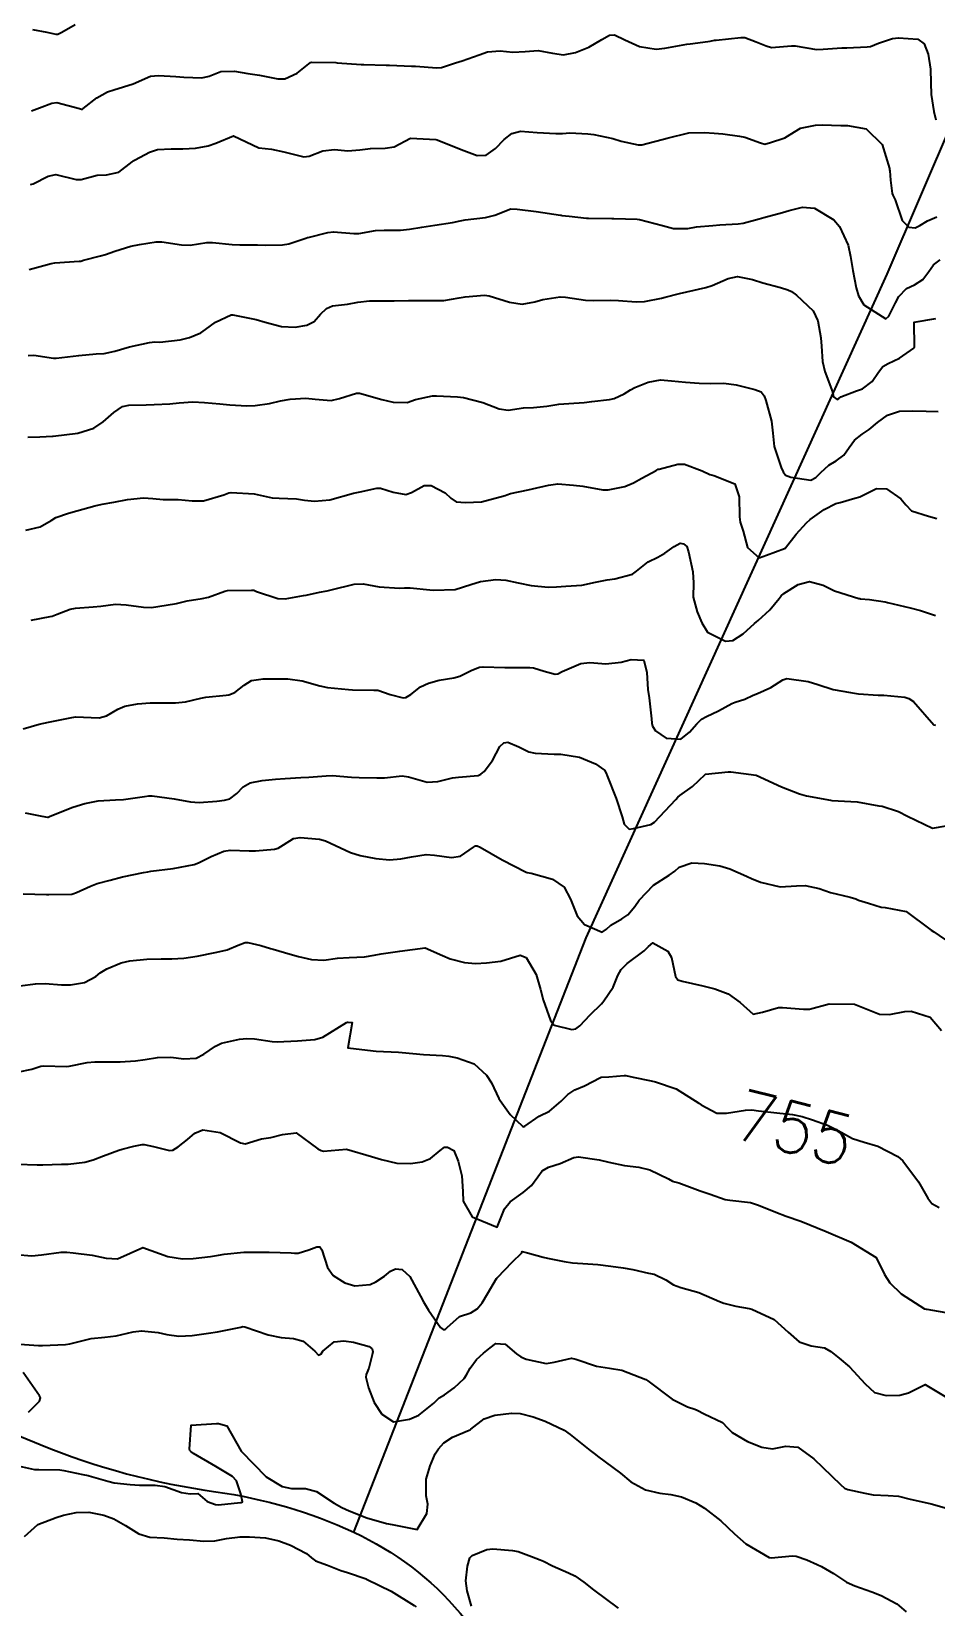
# Model space of a CAD drawing. Header units: metres. Extents: x 318500 to 325275, y 7408834 to 7428799.
# Drawn here: x 320085.2 to 320156.6, y 7411691.4 to 7411815.9 of the extents above; entities that cross this region are included whole.
import ezdxf
from ezdxf.enums import TextEntityAlignment as Align

# ---------------------------------------------------------------- set-up
doc = ezdxf.new("R2010")
doc.units = ezdxf.units.M
doc.header["$MEASUREMENT"] = 0
for name, color, linetype in [('Cotas', 45, 'Continuous'), ('Curvas de Nivel 1m', 11, 'Continuous'), ('Curvas de Nivel 5m', 15, 'Continuous'), ('Vias Secundárias', 230, 'Continuous')]:
    doc.layers.add(name, color=color, linetype=linetype)
doc.styles.add('Style-STANDARD', font='STANDARD.shx')

msp = doc.modelspace()

# ---------------------------------------------------------------- linework, layer by layer
at = {"layer": 'Curvas de Nivel 1m', "flags": 128}
for points, elevation in [([(320085.18, 7411809.64), (320085.81, 7411809.87), (320086.78, 7411810.26), (320087.19, 7411810.29), (320088.97, 7411809.82), (320089.14, 7411809.78), (320089.18, 7411809.77), (320089.22, 7411809.78), (320089.28, 7411809.82), (320090.34, 7411810.66), (320091.2, 7411811.13), (320091.7, 7411811.3), (320093.21, 7411811.77), (320094.6, 7411812.37), (320095.22, 7411812.44), (320096.59, 7411812.36), (320097.22, 7411812.31), (320098.65, 7411812.26), (320099.22, 7411812.39), (320100.16, 7411812.74), (320101.23, 7411812.78), (320102.29, 7411812.58), (320103.22, 7411812.45), (320104.65, 7411812.18), (320105.22, 7411812.17), (320106.19, 7411812.63), (320107.24, 7411813.47), (320107.31, 7411813.5), (320109.24, 7411813.45), (320109.36, 7411813.44), (320111.24, 7411813.3), (320111.47, 7411813.3), (320113.24, 7411813.25), (320113.49, 7411813.25), (320115.24, 7411813.18), (320115.55, 7411813.16), (320117.23, 7411813.05), (320117.61, 7411813.07), (320118.72, 7411813.43), (320119.24, 7411813.6), (320120.57, 7411814.08), (320121.25, 7411814.3), (320122.25, 7411814.38), (320123.25, 7411814.28), (320124.22, 7411814.33), (320125.25, 7411814.41), (320126.38, 7411814.2), (320127.25, 7411814.08), (320128.2, 7411814.26), (320129.25, 7411814.68), (320130.27, 7411815.27), (320130.9, 7411815.63), (320131.27, 7411815.64), (320132.09, 7411815.25), (320133.25, 7411814.73), (320134.57, 7411814.53), (320135.25, 7411814.6), (320136.99, 7411814.92), (320137.26, 7411814.95), (320137.48, 7411814.96), (320138.84, 7411815.16), (320139.2, 7411815.22), (320139.26, 7411815.22), (320139.33, 7411815.23), (320141.27, 7411815.44), (320141.58, 7411815.43), (320142.49, 7411815.11), (320143.27, 7411814.77), (320143.7, 7411814.66), (320145.27, 7411814.79), (320145.57, 7411814.77), (320147.26, 7411814.5), (320147.79, 7411814.52), (320149.26, 7411814.62), (320149.65, 7411814.63), (320151.27, 7411814.69), (320151.53, 7411814.73), (320152.16, 7411814.99), (320153.27, 7411815.36), (320153.73, 7411815.42), (320155.27, 7411815.3), (320155.77, 7411814.94), (320156.08, 7411814.11), (320156.28, 7411812.93), (320156.29, 7411811.86), (320156.33, 7411810.93), (320156.54, 7411809.59), (320156.69, 7411808.93)], 744), ([(320085.26, 7411816.06), (320086.4, 7411815.86), (320087.11, 7411815.7), (320087.26, 7411815.7), (320087.57, 7411815.85), (320088.64, 7411816.46)], 743), ([(320085.01, 7411797.09), (320086.74, 7411797.57), (320087.02, 7411797.62), (320088.94, 7411797.75), (320089.02, 7411797.75), (320089.08, 7411797.76), (320089.29, 7411797.82), (320090.65, 7411798.18), (320091.03, 7411798.28), (320091.78, 7411798.54), (320093.04, 7411798.95), (320093.73, 7411799.07), (320095.04, 7411799.28), (320095.5, 7411799.27), (320097.04, 7411799.04), (320097.73, 7411799.02), (320099.04, 7411799.22), (320099.49, 7411799.23), (320101.04, 7411799.08), (320101.65, 7411799.05), (320103.04, 7411799.04), (320103.65, 7411799.02), (320105.04, 7411799.04), (320105.52, 7411799.13), (320106.88, 7411799.58), (320107.01, 7411799.62), (320107.05, 7411799.63), (320108.61, 7411800.01), (320109.06, 7411800.08), (320110.66, 7411799.93), (320111.06, 7411799.94), (320112.38, 7411800.19), (320113.06, 7411800.21), (320114.35, 7411800.2), (320115.06, 7411800.27), (320116.04, 7411800.44), (320117.07, 7411800.6), (320118.46, 7411800.82), (320119.07, 7411800.95), (320119.48, 7411801.01), (320121.08, 7411801.2), (320121.81, 7411801.39), (320123.09, 7411801.89), (320123.59, 7411801.87), (320125.08, 7411801.67), (320127.01, 7411801.39), (320127.08, 7411801.38), (320127.13, 7411801.37), (320127.71, 7411801.31), (320129.08, 7411801.15), (320129.22, 7411801.15), (320131.08, 7411801.12), (320131.22, 7411801.12), (320133.08, 7411801.06), (320133.27, 7411801.04), (320135.07, 7411800.58), (320135.94, 7411800.33), (320137.07, 7411800.33), (320137.76, 7411800.48), (320139.07, 7411800.57), (320139.61, 7411800.62), (320141.07, 7411800.71), (320141.45, 7411800.75), (320142.72, 7411801.11), (320143.08, 7411801.21), (320144.56, 7411801.61), (320145.09, 7411801.75), (320146.14, 7411802.02), (320147.09, 7411801.95), (320148.63, 7411801.03), (320149.07, 7411800.5), (320149.75, 7411799.01), (320149.95, 7411798.11), (320150.12, 7411797.01), (320150.39, 7411795.63), (320150.58, 7411795), (320150.99, 7411794.31), (320152.74, 7411793.2), (320152.98, 7411793.39), (320153.49, 7411794.46), (320153.77, 7411794.96), (320154.36, 7411795.6), (320155.01, 7411795.89), (320155.67, 7411796.29), (320156.13, 7411796.93), (320156.5, 7411797.46), (320157.04, 7411797.85)], 746), ([(320084.92, 7411790.3), (320085.36, 7411790.31), (320086.92, 7411790.07), (320087.14, 7411790.07), (320088.92, 7411790.3), (320090.3, 7411790.43), (320090.93, 7411790.46), (320091.77, 7411790.63), (320092.93, 7411790.97), (320094.52, 7411791.33), (320094.94, 7411791.36), (320095.33, 7411791.34), (320096.94, 7411791.52), (320097.67, 7411791.71), (320098.56, 7411792.08), (320098.95, 7411792.34), (320099.72, 7411792.92), (320100.97, 7411793.51), (320101.11, 7411793.52), (320102.96, 7411793.14), (320103.66, 7411792.93), (320104.95, 7411792.58), (320106.02, 7411792.53), (320106.96, 7411792.69), (320107.54, 7411792.99), (320108.04, 7411793.57), (320108.52, 7411794.02), (320108.98, 7411794.21), (320110.16, 7411794.36), (320110.98, 7411794.5), (320111.9, 7411794.61), (320112.99, 7411794.61), (320113.86, 7411794.62), (320114.99, 7411794.64), (320115.8, 7411794.65), (320116.99, 7411794.63), (320117.78, 7411794.65), (320118.99, 7411794.84), (320119.48, 7411794.93), (320120.99, 7411795.06), (320121.38, 7411795), (320122.99, 7411794.52), (320123.99, 7411794.35), (320124.99, 7411794.53), (320125.61, 7411794.71), (320126.99, 7411794.92), (320127.4, 7411794.91), (320128.99, 7411794.67), (320129.62, 7411794.65), (320130.99, 7411794.68), (320131.61, 7411794.63), (320132.99, 7411794.53), (320133.66, 7411794.56), (320134.99, 7411794.82), (320135.29, 7411794.91), (320136.41, 7411795.19), (320137, 7411795.32), (320138.51, 7411795.66), (320139.01, 7411795.84), (320140.26, 7411796.39), (320141.01, 7411796.55), (320142.19, 7411796.29), (320143.01, 7411796.03), (320144.42, 7411795.68), (320145, 7411795.49), (320145.28, 7411795.35), (320145.67, 7411795.07), (320146.98, 7411793.82), (320147.35, 7411793.04), (320147.61, 7411791.7), (320147.65, 7411791.04), (320147.72, 7411789.82), (320147.92, 7411789.03), (320148.51, 7411787.42), (320148.61, 7411787.02), (320148.89, 7411786.8), (320149.02, 7411786.89), (320149.19, 7411787.02), (320150.42, 7411787.49), (320150.9, 7411787.66), (320151.66, 7411788.24), (320152.16, 7411788.98), (320152.49, 7411789.41), (320152.93, 7411789.66), (320153.81, 7411790.08), (320154.95, 7411790.88), (320154.98, 7411790.91), (320155.01, 7411790.94), (320154.97, 7411792.94), (320156.68, 7411793.22)], 747), ([(320084.89, 7411783.83), (320085.85, 7411783.86), (320086.84, 7411783.9), (320086.9, 7411783.91), (320088.84, 7411784.14), (320090.11, 7411784.55), (320090.85, 7411785.05), (320091.69, 7411785.79), (320092.39, 7411786.25), (320092.87, 7411786.36), (320094.24, 7411786.38), (320094.87, 7411786.41), (320096.12, 7411786.48), (320096.87, 7411786.55), (320097.94, 7411786.63), (320098.87, 7411786.58), (320100.08, 7411786.46), (320100.87, 7411786.38), (320102.22, 7411786.3), (320102.87, 7411786.33), (320104, 7411786.49), (320104.88, 7411786.7), (320105.63, 7411786.85), (320106.88, 7411786.91), (320107.62, 7411786.83), (320108.88, 7411786.73), (320109.55, 7411786.88), (320110.89, 7411787.3), (320111.12, 7411787.3), (320112.88, 7411786.82), (320113.77, 7411786.6), (320114.88, 7411786.57), (320115.54, 7411786.81), (320116.88, 7411787.11), (320117.22, 7411787.11), (320118.88, 7411787.03), (320119.34, 7411786.96), (320120.88, 7411786.57), (320122.17, 7411786.08), (320122.87, 7411785.97), (320124.08, 7411786.14), (320124.87, 7411786.19), (320125.93, 7411786.28), (320126.88, 7411786.43), (320127.68, 7411786.5), (320128.88, 7411786.58), (320129.5, 7411786.66), (320130.88, 7411786.81), (320131.26, 7411786.88), (320132.05, 7411787.25), (320132.56, 7411787.58), (320132.9, 7411787.76), (320133.94, 7411788.19), (320134.91, 7411788.37), (320135.8, 7411788.3), (320136.91, 7411788.18), (320137.97, 7411788.11), (320138.9, 7411788.09), (320139.94, 7411788.11), (320140.9, 7411787.97), (320142.39, 7411787.61), (320142.89, 7411787.42), (320143.12, 7411787.1), (320143.26, 7411786.72), (320143.7, 7411785.09), (320143.8, 7411784.15), (320143.91, 7411783.09), (320144.47, 7411781.43), (320144.61, 7411781.08), (320144.81, 7411780.82), (320145.22, 7411780.66), (320146.8, 7411780.44), (320147.21, 7411780.64), (320147.6, 7411781.04), (320148.22, 7411781.63), (320148.82, 7411781.96), (320149.42, 7411782.42), (320149.84, 7411783.01), (320150.26, 7411783.59), (320150.86, 7411784.08), (320151.42, 7411784.43), (320152.07, 7411784.98), (320152.88, 7411785.58), (320153.83, 7411785.9), (320154.88, 7411785.91), (320155.92, 7411785.89), (320156.88, 7411785.85)], 748), ([(320084.74, 7411776.47), (320085.87, 7411776.73), (320086.75, 7411777.25), (320087.11, 7411777.49), (320088.11, 7411777.83), (320088.76, 7411778), (320090.18, 7411778.39), (320090.77, 7411778.53), (320091.68, 7411778.7), (320092.77, 7411778.91), (320094.05, 7411779.03), (320094.77, 7411778.97), (320095.6, 7411778.91), (320096.77, 7411778.9), (320097.88, 7411778.81), (320098.77, 7411778.79), (320100.39, 7411779.28), (320100.78, 7411779.42), (320100.98, 7411779.46), (320102.78, 7411779.34), (320104.2, 7411779.04), (320104.77, 7411779), (320106.13, 7411778.95), (320106.77, 7411778.86), (320107.56, 7411778.78), (320108.77, 7411778.87), (320110.64, 7411779.4), (320110.78, 7411779.44), (320111.17, 7411779.52), (320112.49, 7411779.8), (320112.78, 7411779.79), (320113.77, 7411779.49), (320114.78, 7411779.3), (320115.22, 7411779.47), (320116.22, 7411780.02), (320116.79, 7411780.02), (320117.9, 7411779.43), (320118.35, 7411779), (320118.77, 7411778.73), (320119.51, 7411778.67), (320120.77, 7411778.73), (320122.63, 7411779.23), (320122.78, 7411779.28), (320123.07, 7411779.37), (320124.45, 7411779.68), (320124.79, 7411779.74), (320126.07, 7411780.05), (320126.79, 7411780.15), (320128.05, 7411780.05), (320128.79, 7411779.95), (320130.37, 7411779.68), (320130.79, 7411779.67), (320132.1, 7411779.93), (320132.79, 7411780.21), (320133.44, 7411780.59), (320134.58, 7411781.21), (320134.74, 7411781.29), (320134.81, 7411781.31), (320136.3, 7411781.71), (320136.82, 7411781.71), (320138.21, 7411781.17), (320138.81, 7411780.89), (320139.15, 7411780.81), (320140.8, 7411780.15), (320141.13, 7411779.12), (320141.16, 7411777.52), (320141.22, 7411777.12), (320141.47, 7411776.39), (320141.81, 7411775.11), (320142.72, 7411774.28), (320143.31, 7411774.51), (320144.73, 7411775.03), (320144.77, 7411775.04), (320144.8, 7411775.08), (320145.66, 7411776.15), (320146.46, 7411777.05), (320146.76, 7411777.32), (320147.86, 7411778.12), (320148.78, 7411778.59), (320149.12, 7411778.67), (320150.29, 7411779), (320150.67, 7411779.11), (320150.78, 7411779.16), (320151.99, 7411779.78), (320152.79, 7411779.75), (320153.93, 7411778.95), (320154.31, 7411778.48), (320154.77, 7411778.02), (320156.11, 7411777.59), (320156.77, 7411777.41)], 749), ([(320084.53, 7411760.76), (320085.8, 7411761.13), (320086.53, 7411761.29), (320088.38, 7411761.66), (320088.54, 7411761.7), (320088.65, 7411761.71), (320090.54, 7411761.64), (320091.11, 7411761.79), (320092, 7411762.32), (320092.55, 7411762.56), (320093.56, 7411762.75), (320094.56, 7411762.83), (320095.46, 7411762.83), (320096.56, 7411762.83), (320097.35, 7411762.91), (320098.56, 7411763.19), (320098.98, 7411763.27), (320100.57, 7411763.42), (320100.78, 7411763.45), (320101.27, 7411763.65), (320101.99, 7411764.23), (320102.58, 7411764.58), (320103.49, 7411764.73), (320104.59, 7411764.73), (320105.45, 7411764.73), (320106.58, 7411764.56), (320107.98, 7411764.16), (320108.58, 7411764.03), (320110.24, 7411763.87), (320110.57, 7411763.85), (320112.25, 7411763.83), (320112.57, 7411763.83), (320113.55, 7411763.49), (320114.57, 7411763.23), (320114.79, 7411763.25), (320115.17, 7411763.47), (320115.95, 7411764.08), (320116.58, 7411764.39), (320117.41, 7411764.62), (320118.59, 7411764.81), (320119.06, 7411764.94), (320120.01, 7411765.41), (320120.6, 7411765.64), (320120.89, 7411765.68), (320122.6, 7411765.62), (320122.85, 7411765.61), (320124.6, 7411765.63), (320124.87, 7411765.6), (320125.72, 7411765.33), (320126.6, 7411765.09), (320126.8, 7411765.12), (320127.15, 7411765.31), (320128.61, 7411765.93), (320129.33, 7411766), (320130.61, 7411765.92), (320131.81, 7411766.04), (320132.61, 7411766.25), (320133.59, 7411766.21), (320133.83, 7411765.22), (320133.91, 7411763.89), (320134.03, 7411763.22), (320134.21, 7411761.55), (320134.23, 7411761.21), (320134.29, 7411760.97), (320134.53, 7411760.61), (320135.36, 7411760.03), (320136.53, 7411759.96), (320137.2, 7411760.5), (320137.78, 7411761.17), (320138.17, 7411761.54), (320138.55, 7411761.73), (320139.51, 7411762.2), (320140.56, 7411762.78), (320140.82, 7411762.87), (320141.59, 7411763.11), (320142.26, 7411763.42), (320142.58, 7411763.56), (320143.64, 7411764.03), (320144.59, 7411764.65), (320144.92, 7411764.75), (320146.59, 7411764.51), (320147.37, 7411764.26), (320148.58, 7411763.87), (320149.95, 7411763.64), (320150.58, 7411763.54), (320152.12, 7411763.44), (320152.58, 7411763.44), (320154.24, 7411763.28), (320154.57, 7411763.16), (320154.92, 7411762.94), (320156.54, 7411761.09), (320156.67, 7411761.05)], 751), ([(320084.68, 7411754.12), (320085.99, 7411753.86), (320086.44, 7411753.77), (320086.5, 7411753.78), (320086.65, 7411753.85), (320088.45, 7411754.57), (320089.39, 7411754.87), (320090.45, 7411755.08), (320091.83, 7411755.15), (320092.45, 7411755.18), (320094.12, 7411755.41), (320094.46, 7411755.46), (320094.73, 7411755.47), (320096.46, 7411755.22), (320097.75, 7411755), (320098.45, 7411754.95), (320099.84, 7411755.05), (320100.45, 7411755.13), (320100.87, 7411755.24), (320101.43, 7411755.65), (320101.92, 7411756.19), (320102.47, 7411756.5), (320103.43, 7411756.67), (320104.48, 7411756.78), (320105.23, 7411756.85), (320106.48, 7411756.91), (320107.11, 7411756.94), (320108.48, 7411757.06), (320108.97, 7411757.07), (320110.48, 7411756.95), (320111.08, 7411756.92), (320112.48, 7411756.88), (320113.09, 7411756.88), (320114.48, 7411757.05), (320114.98, 7411756.97), (320116.48, 7411756.54), (320117.3, 7411756.61), (320118.48, 7411756.88), (320118.96, 7411756.94), (320120.49, 7411757.08), (320120.72, 7411757.17), (320120.97, 7411757.39), (320121.64, 7411758.25), (320122.22, 7411759.37), (320122.52, 7411759.66), (320122.86, 7411759.7), (320123.71, 7411759.35), (320124.51, 7411758.96), (320125.01, 7411758.83), (320126.51, 7411758.77), (320127.05, 7411758.77), (320128.51, 7411758.53), (320129.77, 7411758.01), (320130.49, 7411757.5), (320130.62, 7411757.26), (320130.7, 7411757.05), (320131.42, 7411755.25), (320131.89, 7411753.8), (320132.04, 7411753.24), (320132.43, 7411752.84), (320132.79, 7411752.88), (320134.15, 7411753.21), (320134.44, 7411753.38), (320136.14, 7411755.18), (320136.29, 7411755.36), (320136.46, 7411755.5), (320137.45, 7411756.2), (320138.44, 7411757.16), (320138.47, 7411757.18), (320138.49, 7411757.19), (320140.26, 7411757.36), (320140.49, 7411757.37), (320142.49, 7411757.1), (320144.48, 7411756.17), (320145.9, 7411755.63), (320146.47, 7411755.48), (320148.36, 7411755.12), (320148.46, 7411755.11), (320150.46, 7411755), (320152.18, 7411754.69), (320152.46, 7411754.65), (320153.75, 7411754.24), (320154.45, 7411753.85), (320156.44, 7411752.92), (320158.44, 7411753.25)], 752), ([(320084.52, 7411747.72), (320086.36, 7411747.66), (320086.55, 7411747.66), (320088.36, 7411747.7), (320088.46, 7411747.72), (320088.74, 7411747.82), (320089.84, 7411748.33), (320090.37, 7411748.54), (320091.39, 7411748.8), (320092.37, 7411749.05), (320094.03, 7411749.4), (320094.38, 7411749.47), (320094.61, 7411749.5), (320096.38, 7411749.72), (320098.04, 7411750.04), (320098.39, 7411750.16), (320099.39, 7411750.68), (320100.4, 7411751.09), (320100.9, 7411751.16), (320102.4, 7411751.12), (320102.9, 7411751.13), (320104.4, 7411751.24), (320104.69, 7411751.32), (320105.1, 7411751.6), (320105.9, 7411752.1), (320106.42, 7411752.18), (320107.95, 7411752.03), (320108.42, 7411751.91), (320109.21, 7411751.55), (320110.4, 7411750.98), (320111.16, 7411750.75), (320112.4, 7411750.51), (320113.48, 7411750.4), (320114.4, 7411750.49), (320115.22, 7411750.65), (320116.4, 7411750.82), (320117.06, 7411750.78), (320118.4, 7411750.6), (320119.11, 7411750.71), (320120.13, 7411751.4), (320120.3, 7411751.51), (320120.41, 7411751.51), (320120.66, 7411751.4), (320122.4, 7411750.4), (320124.29, 7411749.44), (320124.38, 7411749.4), (320124.68, 7411749.34), (320126.38, 7411748.89), (320127.31, 7411748.24), (320127.8, 7411747.3), (320128.34, 7411745.99), (320128.91, 7411745.28), (320130.32, 7411744.68), (320130.65, 7411744.93), (320130.98, 7411745.25), (320131.85, 7411745.73), (320132.34, 7411746.05), (320132.88, 7411746.71), (320133.24, 7411747.23), (320134.37, 7411748.41), (320135.6, 7411749.19), (320136.06, 7411749.51), (320136.39, 7411749.83), (320137.4, 7411750.17), (320138.39, 7411750.12), (320139.61, 7411749.92), (320140.39, 7411749.69), (320141.72, 7411749.11), (320142.18, 7411748.9), (320142.38, 7411748.82), (320142.83, 7411748.64), (320144.37, 7411748.28), (320145.67, 7411748.35), (320146.37, 7411748.39), (320147.47, 7411748.14), (320148.37, 7411747.82), (320149.92, 7411747.45), (320150.36, 7411747.31), (320150.59, 7411747.22), (320151.36, 7411746.98), (320152.36, 7411746.67), (320152.68, 7411746.64), (320154.35, 7411746.32), (320156.23, 7411744.92), (320156.33, 7411744.85), (320156.54, 7411744.7), (320158.31, 7411743.49)], 753), ([(320084.26, 7411740.44), (320085.51, 7411740.61), (320086.26, 7411740.64), (320087.56, 7411740.53), (320088.26, 7411740.51), (320089.36, 7411740.71), (320090.27, 7411741.19), (320090.61, 7411741.46), (320091.14, 7411741.79), (320092.28, 7411742.26), (320092.95, 7411742.42), (320094.29, 7411742.54), (320095.43, 7411742.59), (320096.29, 7411742.59), (320097.22, 7411742.64), (320098.29, 7411742.8), (320099.71, 7411743.09), (320100.3, 7411743.2), (320100.66, 7411743.29), (320101.53, 7411743.65), (320102.09, 7411743.86), (320102.3, 7411743.88), (320103.32, 7411743.62), (320104.09, 7411743.4), (320104.3, 7411743.34), (320105.64, 7411742.94), (320106.29, 7411742.77), (320107.33, 7411742.53), (320108.29, 7411742.48), (320109.39, 7411742.64), (320110.29, 7411742.69), (320111.52, 7411742.74), (320112.29, 7411742.88), (320112.82, 7411742.97), (320114.3, 7411743.18), (320116.3, 7411743.45), (320117.69, 7411742.83), (320118.29, 7411742.59), (320119.41, 7411742.29), (320120.29, 7411742.2), (320121.15, 7411742.25), (320122.29, 7411742.4), (320123.82, 7411742.87), (320124.29, 7411742.69), (320125.1, 7411741.33), (320125.44, 7411740.15), (320125.65, 7411739.33), (320126.23, 7411737.69), (320126.51, 7411737.32), (320127.9, 7411736.98), (320128.22, 7411737.05), (320128.53, 7411737.29), (320129.37, 7411738.14), (320130.25, 7411739.03), (320130.35, 7411739.15), (320130.43, 7411739.26), (320131.18, 7411740.34), (320131.55, 7411741.25), (320131.8, 7411741.73), (320132.29, 7411742.21), (320133.63, 7411743.22), (320133.96, 7411743.56), (320134.31, 7411743.85), (320135.5, 7411743.19), (320135.79, 7411742.68), (320136.1, 7411741.18), (320136.28, 7411740.93), (320136.63, 7411740.82), (320138.27, 7411740.45), (320139.21, 7411740.21), (320140.26, 7411739.82), (320141.21, 7411739.12), (320142.24, 7411738.21), (320142.98, 7411738.35), (320144.24, 7411738.73), (320144.58, 7411738.74), (320146.24, 7411738.61), (320146.7, 7411738.59), (320148.25, 7411739.02), (320150.25, 7411739), (320152.24, 7411738.19), (320153.03, 7411738.17), (320154.24, 7411738.41), (320154.74, 7411738.44), (320156.24, 7411737.96), (320157.14, 7411736.91)], 754), ([(320084.07, 7411726.33), (320085.64, 7411726.29), (320086.07, 7411726.29), (320087.56, 7411726.34), (320088.07, 7411726.35), (320089.39, 7411726.49), (320090.07, 7411726.69), (320090.87, 7411727), (320092.09, 7411727.44), (320092.34, 7411727.52), (320093.27, 7411727.75), (320093.94, 7411727.89), (320094.09, 7411727.89), (320094.83, 7411727.73), (320096.09, 7411727.42), (320096.35, 7411727.45), (320096.79, 7411727.71), (320097.51, 7411728.28), (320098.11, 7411728.8), (320098.74, 7411729.05), (320100.11, 7411728.85), (320101.72, 7411728.02), (320102.09, 7411727.94), (320103.38, 7411728.35), (320104.1, 7411728.45), (320105.02, 7411728.68), (320106.11, 7411728.81), (320107.83, 7411727.56), (320108.09, 7411727.41), (320108.27, 7411727.38), (320110.09, 7411727.53), (320112.08, 7411726.95), (320112.87, 7411726.7), (320114.07, 7411726.43), (320115.14, 7411726.4), (320116.08, 7411726.52), (320116.72, 7411726.8), (320117.51, 7411727.43), (320117.83, 7411727.68), (320118.09, 7411727.69), (320118.57, 7411727.42), (320118.92, 7411726.57), (320119.22, 7411725.41), (320119.28, 7411724.18), (320119.31, 7411723.41), (320120.02, 7411722.18), (320122.01, 7411721.37), (320122.58, 7411722.82), (320123.03, 7411723.36), (320124.05, 7411724.09), (320124.73, 7411724.66), (320125.22, 7411725.33), (320125.57, 7411725.82), (320126.07, 7411726.11), (320126.99, 7411726.39), (320128.08, 7411726.87), (320128.43, 7411726.93), (320130.08, 7411726.67), (320130.84, 7411726.49), (320132.07, 7411726.23), (320133.2, 7411726.1), (320134.07, 7411725.88), (320135.54, 7411725.19), (320135.87, 7411724.99), (320136.06, 7411724.94), (320136.38, 7411724.85), (320138.05, 7411724.22), (320138.86, 7411723.96), (320140.04, 7411723.55), (320140.4, 7411723.48), (320142.04, 7411723.3), (320142.66, 7411723.09), (320144.03, 7411722.54), (320144.86, 7411722.23), (320146.02, 7411721.83), (320148.01, 7411721.02), (320150, 7411720.18), (320151.98, 7411718.97), (320152.62, 7411717.62), (320153.05, 7411716.95), (320153.95, 7411716.09), (320155.8, 7411714.91), (320155.93, 7411714.87), (320155.98, 7411714.86), (320157.92, 7411714.52)], 756), ([(320083.97, 7411719.2), (320085.21, 7411719.1), (320085.97, 7411719.16), (320087.52, 7411719.37), (320087.98, 7411719.37), (320088.47, 7411719.32), (320089.97, 7411719.14), (320091.09, 7411718.9), (320091.97, 7411718.85), (320093.98, 7411719.74), (320095.97, 7411719.05), (320097.13, 7411718.86), (320097.97, 7411718.89), (320099.34, 7411719.04), (320099.97, 7411719.14), (320100.42, 7411719.21), (320101.98, 7411719.37), (320103.76, 7411719.39), (320103.98, 7411719.38), (320105.71, 7411719.32), (320105.98, 7411719.3), (320106.26, 7411719.29), (320107.11, 7411719.57), (320107.75, 7411719.8), (320107.98, 7411719.79), (320108.13, 7411719.56), (320108.6, 7411718.18), (320109.04, 7411717.54), (320109.95, 7411716.95), (320110.75, 7411716.72), (320111.95, 7411716.82), (320112.41, 7411717.03), (320113.09, 7411717.49), (320113.58, 7411717.87), (320113.97, 7411718.05), (320114.5, 7411718), (320115.11, 7411717.46), (320115.94, 7411715.89), (320116.17, 7411715.45), (320116.57, 7411714.79), (320117.53, 7411713.43), (320117.74, 7411713.26), (320117.9, 7411713.26), (320118.06, 7411713.42), (320119.03, 7411714.28), (320119.92, 7411714.59), (320120.42, 7411714.89), (320120.81, 7411715.38), (320121.23, 7411716.09), (320121.96, 7411717.29), (320122, 7411717.33), (320122.04, 7411717.37), (320123.2, 7411718.58), (320123.95, 7411719.34), (320123.96, 7411719.36), (320123.98, 7411719.43), (320124.4, 7411719.34), (320125.63, 7411718.98), (320125.98, 7411718.9), (320127.31, 7411718.63), (320127.97, 7411718.53), (320129.17, 7411718.47), (320129.97, 7411718.41), (320130.99, 7411718.27), (320131.97, 7411718.15), (320132.74, 7411718), (320133.97, 7411717.73), (320134.41, 7411717.64), (320135.34, 7411717.19), (320135.95, 7411716.79), (320136.53, 7411716.59), (320137.95, 7411716.18), (320139.59, 7411715.48), (320139.93, 7411715.34), (320140.89, 7411715.12), (320141.93, 7411714.93), (320142.14, 7411714.88), (320143.91, 7411714.05), (320145.02, 7411713.06), (320145.89, 7411712.28), (320146.83, 7411711.98), (320147.89, 7411711.81), (320148.4, 7411711.53), (320149.05, 7411711), (320149.87, 7411710.3), (320151.1, 7411708.98), (320151.84, 7411708.28), (320152.76, 7411708.04), (320153.84, 7411708.08), (320154.52, 7411708.25), (320155.85, 7411708.91), (320157.83, 7411707.74)], 757), ([(320083.88, 7411712.12), (320085.73, 7411712), (320085.88, 7411712), (320086.04, 7411712), (320087.88, 7411712.08), (320088.2, 7411712.14), (320089.89, 7411712.54), (320090.99, 7411712.67), (320091.89, 7411712.77), (320093.21, 7411713.07), (320093.89, 7411713.16), (320095.2, 7411713.03), (320095.89, 7411712.88), (320096.84, 7411712.75), (320097.89, 7411712.79), (320099.19, 7411712.97), (320099.89, 7411713.08), (320101.73, 7411713.46), (320101.9, 7411713.5), (320102.05, 7411713.48), (320103.89, 7411712.85), (320104.93, 7411712.63), (320105.89, 7411712.54), (320106.66, 7411712.34), (320107.58, 7411711.55), (320107.88, 7411711.24), (320108.09, 7411711.34), (320108.21, 7411711.55), (320109.12, 7411712.3), (320109.89, 7411712.38), (320110.64, 7411712.27), (320111.88, 7411711.93), (320112.13, 7411711.74), (320112.17, 7411711.5), (320112.13, 7411711.25), (320111.86, 7411710.2), (320111.65, 7411709.7), (320111.63, 7411709.5), (320111.84, 7411708.64), (320112.28, 7411707.49), (320112.88, 7411706.56), (320113.8, 7411705.97), (320115.08, 7411706.18), (320115.81, 7411706.49), (320116.99, 7411707.43), (320117.41, 7411707.85), (320117.83, 7411708.11), (320118.61, 7411708.64), (320119.4, 7411709.4), (320119.58, 7411709.67), (320119.86, 7411710.2), (320120.36, 7411710.9), (320120.93, 7411711.38), (320121.44, 7411711.82), (320121.89, 7411712.17), (320122.63, 7411712.1), (320123.54, 7411711.35), (320123.88, 7411711.1), (320124.29, 7411710.92), (320125.87, 7411710.57), (320126.5, 7411710.68), (320127.88, 7411710.99), (320128.22, 7411710.93), (320129.87, 7411710.37), (320130.9, 7411710.2), (320131.86, 7411710.04), (320133.75, 7411709.31), (320133.85, 7411709.27), (320133.93, 7411709.21), (320135.83, 7411707.76), (320137.05, 7411707.16), (320137.64, 7411706.97), (320137.82, 7411706.89), (320138.37, 7411706.59), (320139.81, 7411705.91), (320140.19, 7411705.51), (320140.59, 7411705.12), (320141.79, 7411704.42), (320142.92, 7411703.95), (320143.78, 7411703.82), (320144.82, 7411704.03), (320145.78, 7411703.97), (320147.05, 7411703.03), (320147.76, 7411702.35), (320149.16, 7411701), (320149.47, 7411700.72), (320149.74, 7411700.6), (320151.07, 7411700.31), (320151.73, 7411700.18), (320152.92, 7411700.14), (320153.73, 7411700.09), (320154.65, 7411699.85), (320155.73, 7411699.6), (320156.31, 7411699.48), (320157.72, 7411699.07)], 758), ([(320084.95, 7411706.72), (320085.82, 7411707.59), (320085.89, 7411707.85), (320085.82, 7411708.01), (320084.51, 7411709.86)], 758), ([(320083.75, 7411702.57), (320085.41, 7411702.19), (320085.75, 7411702.19), (320087.41, 7411702.16), (320087.74, 7411702.11), (320089.25, 7411701.8), (320089.66, 7411701.71), (320089.74, 7411701.69), (320091.22, 7411701.26), (320091.73, 7411701.15), (320092.99, 7411701), (320093.73, 7411700.95), (320094.97, 7411700.96), (320095.73, 7411700.86), (320097.05, 7411700.38), (320097.73, 7411700.26), (320098.34, 7411700.29), (320099.06, 7411699.67), (320099.72, 7411699.43), (320099.96, 7411699.41), (320101.72, 7411699.59), (320101.76, 7411699.59), (320101.86, 7411699.63), (320101.73, 7411700.27), (320101.4, 7411701.29), (320101.07, 7411701.64), (320099.75, 7411702.44), (320097.99, 7411703.46), (320097.77, 7411703.61), (320097.7, 7411703.69), (320097.67, 7411703.79), (320097.8, 7411705.69), (320099.8, 7411705.84), (320099.98, 7411705.83), (320100.64, 7411705.65), (320101.77, 7411703.63), (320103.74, 7411701.61), (320105, 7411700.86), (320105.73, 7411700.69), (320106.84, 7411700.68), (320107.73, 7411700.45), (320109.12, 7411699.54), (320109.71, 7411699.2), (320110.31, 7411698.92), (320111.7, 7411698.37), (320113.25, 7411697.93), (320113.7, 7411697.83), (320115.69, 7411697.45), (320116.43, 7411698.72), (320116.53, 7411699.44), (320116.4, 7411700.12), (320116.39, 7411701.44), (320116.71, 7411702.48), (320117.11, 7411703.43), (320117.36, 7411703.84), (320117.78, 7411704.29), (320118.46, 7411704.74), (320119.8, 7411705.3), (320119.86, 7411705.33), (320119.91, 7411705.39), (320120.98, 7411706.21), (320121.81, 7411706.49), (320123.13, 7411706.66), (320123.81, 7411706.63), (320124.86, 7411706.37), (320125.81, 7411706.01), (320127.29, 7411705.3), (320127.79, 7411704.96), (320129.35, 7411703.69), (320129.77, 7411703.37), (320129.93, 7411703.26), (320131.75, 7411701.91), (320132.57, 7411701.22), (320133.73, 7411700.59), (320134.87, 7411700.33), (320135.73, 7411700.22), (320136.59, 7411700.02), (320137.72, 7411699.55), (320138.41, 7411699.14), (320139.7, 7411698.13), (320140.78, 7411697.11), (320141.68, 7411696.31), (320143.5, 7411695.24), (320143.66, 7411695.2), (320145.35, 7411695.36), (320145.66, 7411695.35), (320146.5, 7411695.04), (320147.32, 7411694.69), (320147.66, 7411694.53), (320148.61, 7411693.96), (320149.64, 7411693.29), (320150.28, 7411692.98), (320151.63, 7411692.51), (320152.36, 7411692.23), (320153.62, 7411691.57), (320154.35, 7411690.93)], 759)]:
    msp.add_lwpolyline(points, dxfattribs=dict(at, elevation=elevation))
at = {"layer": 'Curvas de Nivel 5m', "flags": 128}
for points, elevation in [([(320085.1, 7411803.81), (320085.31, 7411803.88), (320086.49, 7411804.48), (320087.11, 7411804.6), (320088.71, 7411804.22), (320089.11, 7411804.21), (320090.37, 7411804.55), (320091.11, 7411804.59), (320092.1, 7411804.8), (320093.13, 7411805.61), (320093.21, 7411805.68), (320093.37, 7411805.77), (320094.51, 7411806.38), (320095.14, 7411806.59), (320096.23, 7411806.64), (320097.14, 7411806.63), (320098.16, 7411806.69), (320099.15, 7411806.87), (320099.75, 7411807.09), (320101.16, 7411807.66), (320103.15, 7411806.71), (320104.16, 7411806.61), (320105.14, 7411806.39), (320106.72, 7411806), (320107.14, 7411806.05), (320108.23, 7411806.49), (320109.15, 7411806.57), (320110.2, 7411806.49), (320111.15, 7411806.55), (320112, 7411806.67), (320113.15, 7411806.68), (320113.85, 7411806.79), (320115.16, 7411807.48), (320117.16, 7411807.38), (320117.25, 7411807.36), (320119.15, 7411806.58), (320120.42, 7411806.12), (320121.14, 7411806.14), (320121.87, 7411806.67), (320122.55, 7411807.38), (320123.16, 7411807.86), (320123.84, 7411808.03), (320125.17, 7411807.94), (320126.65, 7411807.84), (320127.17, 7411807.86), (320127.75, 7411807.89), (320129.17, 7411807.82), (320129.65, 7411807.76), (320131.16, 7411807.44), (320131.8, 7411807.25), (320133.16, 7411806.94), (320133.44, 7411806.96), (320134.45, 7411807.22), (320135.16, 7411807.4), (320135.44, 7411807.49), (320137.17, 7411807.91), (320138.41, 7411807.93), (320139.17, 7411807.88), (320139.84, 7411807.82), (320141.17, 7411807.65), (320141.6, 7411807.56), (320142.83, 7411807.1), (320143.16, 7411807.01), (320143.24, 7411807.02), (320143.55, 7411807.1), (320144.74, 7411807.51), (320145.17, 7411807.78), (320145.99, 7411808.26), (320147.18, 7411808.51), (320147.7, 7411808.53), (320149.18, 7411808.47), (320149.72, 7411808.47), (320151.18, 7411808.23), (320152.44, 7411806.98), (320153.02, 7411805.08), (320153.04, 7411804.97), (320153.05, 7411804.9), (320153.12, 7411804.16), (320153.24, 7411803.09), (320153.28, 7411802.97), (320153.47, 7411802.6), (320154.04, 7411800.96), (320154.57, 7411800.45), (320155.07, 7411800.38), (320155.43, 7411800.58), (320156.02, 7411800.93), (320156.76, 7411801.25)], 745), ([(320085.16, 7411769.36), (320086.65, 7411769.64), (320086.81, 7411769.68), (320087.2, 7411769.84), (320088.24, 7411770.24), (320088.66, 7411770.32), (320090.05, 7411770.41), (320090.66, 7411770.48), (320091.82, 7411770.62), (320092.66, 7411770.58), (320094.03, 7411770.38), (320094.66, 7411770.37), (320095.84, 7411770.55), (320096.66, 7411770.69), (320097.49, 7411770.88), (320098.67, 7411771.08), (320099.19, 7411771.17), (320100.48, 7411771.66), (320100.68, 7411771.7), (320102.59, 7411771.73), (320102.68, 7411771.74), (320102.77, 7411771.73), (320102.98, 7411771.64), (320104.67, 7411771.08), (320105.24, 7411771.04), (320106.68, 7411771.3), (320106.91, 7411771.34), (320107.96, 7411771.57), (320108.55, 7411771.69), (320108.68, 7411771.71), (320108.89, 7411771.76), (320110.69, 7411772.22), (320111.4, 7411772.23), (320112.68, 7411771.99), (320114.27, 7411771.9), (320114.68, 7411771.92), (320115.12, 7411771.91), (320116.68, 7411771.77), (320116.97, 7411771.73), (320118.68, 7411771.78), (320119.93, 7411772.17), (320120.69, 7411772.43), (320121.89, 7411772.58), (320122.69, 7411772.53), (320123.66, 7411772.32), (320124.69, 7411772.1), (320126.03, 7411771.98), (320126.69, 7411772), (320127.43, 7411772.05), (320128.69, 7411772.14), (320129.79, 7411772.37), (320130.69, 7411772.55), (320131.32, 7411772.63), (320132.7, 7411773.01), (320133.03, 7411773.24), (320133.95, 7411773.98), (320134.72, 7411774.35), (320135.27, 7411774.65), (320135.99, 7411775.19), (320136.48, 7411775.44), (320136.73, 7411775.4), (320136.99, 7411775.18), (320137.14, 7411774.76), (320137.48, 7411773.17), (320137.54, 7411772.32), (320137.51, 7411771.17), (320137.81, 7411770.02), (320138.18, 7411769.16), (320138.64, 7411768.42), (320140.07, 7411767.7), (320140.63, 7411767.76), (320141.46, 7411768.29), (320142.36, 7411769.1), (320142.52, 7411769.24), (320142.65, 7411769.34), (320143.57, 7411770.19), (320144.3, 7411771.08), (320144.47, 7411771.29), (320144.68, 7411771.48), (320145.8, 7411772.17), (320146.69, 7411772.43), (320147.78, 7411772.13), (320148.69, 7411771.67), (320150.6, 7411771.08), (320150.68, 7411771.07), (320150.74, 7411771.06), (320151.44, 7411770.99), (320152.68, 7411770.81), (320152.87, 7411770.77), (320154.67, 7411770.33), (320155.48, 7411770.12), (320156.66, 7411769.72)], 750), ([(320084.17, 7411733.63), (320085.22, 7411733.86), (320085.93, 7411734.09), (320086.17, 7411734.12), (320087.93, 7411734.07), (320088.17, 7411734.09), (320089.59, 7411734.39), (320090.18, 7411734.44), (320091.52, 7411734.44), (320092.18, 7411734.44), (320093.41, 7411734.52), (320094.18, 7411734.62), (320095.14, 7411734.78), (320096.19, 7411734.79), (320097.23, 7411734.66), (320098.19, 7411734.72), (320098.82, 7411735.05), (320099.74, 7411735.67), (320100.2, 7411735.9), (320101.62, 7411736.23), (320102.21, 7411736.28), (320102.81, 7411736.24), (320104.2, 7411736.03), (320104.61, 7411736.01), (320106.21, 7411736.1), (320107.58, 7411736.2), (320108.21, 7411736.39), (320110.1, 7411737.53), (320110.18, 7411737.57), (320110.22, 7411737.57), (320110.55, 7411737.53), (320110.2, 7411735.53), (320112.2, 7411735.29), (320112.43, 7411735.27), (320114.2, 7411735.2), (320114.49, 7411735.18), (320116.19, 7411735.01), (320117.69, 7411734.93), (320118.19, 7411734.87), (320118.85, 7411734.75), (320120.18, 7411734.28), (320121.16, 7411733.39), (320121.55, 7411732.77), (320122.14, 7411731.53), (320122.23, 7411731.37), (320123.04, 7411730.27), (320124.02, 7411729.34), (320124.12, 7411729.29), (320124.15, 7411729.31), (320124.19, 7411729.34), (320125.32, 7411730.14), (320126.13, 7411730.54), (320127.07, 7411731.31), (320127.58, 7411731.86), (320128.15, 7411732.22), (320128.9, 7411732.54), (320130.17, 7411733.2), (320130.22, 7411733.21), (320130.84, 7411733.25), (320132.06, 7411733.35), (320132.17, 7411733.35), (320132.77, 7411733.23), (320134.17, 7411732.92), (320134.53, 7411732.84), (320136.16, 7411732.29), (320137.96, 7411731.16), (320138.14, 7411731.03), (320139.37, 7411730.38), (320140.13, 7411730.37), (320141.65, 7411730.62), (320142.14, 7411730.64), (320142.66, 7411730.57), (320144.13, 7411730.41), (320145.35, 7411730.28), (320146.13, 7411730.12), (320146.93, 7411729.84), (320148.12, 7411729.42), (320148.96, 7411729.01), (320150.11, 7411728.37), (320151.02, 7411728.08), (320152.1, 7411727.75), (320153.68, 7411726.95), (320154.08, 7411726.59), (320155.31, 7411724.93), (320156.05, 7411723.64), (320156.37, 7411723.24), (320156.95, 7411722.91)], 755), ([(320084.63, 7411696.9), (320085.69, 7411697.85), (320087.13, 7411698.4), (320087.7, 7411698.59), (320088.71, 7411698.8), (320089.71, 7411698.83), (320090.89, 7411698.59), (320091.7, 7411698.28), (320092.62, 7411697.76), (320093.68, 7411697.1), (320094.55, 7411696.85), (320095.68, 7411696.78), (320096.69, 7411696.68), (320097.67, 7411696.63), (320098.81, 7411696.53), (320099.67, 7411696.54), (320100.59, 7411696.73), (320101.68, 7411696.87), (320102.42, 7411696.88), (320103.68, 7411696.78), (320104.73, 7411696.54), (320105.67, 7411696.22), (320106.93, 7411695.56), (320107.33, 7411695.22), (320107.65, 7411694.98), (320108.58, 7411694.62), (320109.65, 7411694.21), (320110.16, 7411694.04), (320111.64, 7411693.54), (320111.66, 7411693.52), (320111.72, 7411693.5), (320113.63, 7411692.56), (320115.44, 7411691.45), (320115.61, 7411691.34)], 760), ([(320119.98, 7411691.39), (320119.63, 7411692.6), (320119.53, 7411693.39), (320119.65, 7411694.55), (320119.85, 7411695.2), (320120.03, 7411695.39), (320121.19, 7411695.86), (320121.67, 7411695.92), (320123.23, 7411695.79), (320123.67, 7411695.7), (320124.73, 7411695.32), (320125.4, 7411695.06), (320125.66, 7411694.94), (320126.37, 7411694.58), (320127.65, 7411694.03), (320128.15, 7411693.79), (320128.85, 7411693.27), (320129.63, 7411692.67), (320131.56, 7411691.23)], 760)]:
    msp.add_lwpolyline(points, dxfattribs=dict(at, elevation=elevation))
at = {"layer": 'Vias Secundárias'}
msp.add_lwpolyline([(320110.67, 7411697.23), (320129.05, 7411744.23), (320152.84, 7411796.73), (320174, 7411846.07), (320190.39, 7411892.34), (320196.72, 7411903.15), (320203.65, 7411911.51)], dxfattribs=at)
msp.add_lwpolyline([(320018.9, 7411727.94), (320044.05, 7411721.33), (320085.87, 7411704.17, 0.063198), (320099.77, 7411700.43, -0.074261), (320110.67, 7411697.23, -0.108561), (320119.08, 7411690.84, 0.081822), (320129.98, 7411681.61, 0.025334), (320143.63, 7411674.36, -0.058403), (320156.43, 7411666.43, 0.16457), (320171.24, 7411661.1, -0.0227), (320177.13, 7411660.72, 336.581793)], format="xyb", dxfattribs=at)

# ---------------------------------------------------------------- texts
at = {"layer": 'Cotas', "style": 'Style-STANDARD'}
msp.add_text('755', height=4, rotation=345.4876, dxfattribs=at).set_placement((320145.52, 7411729.21, 755), align=Align.MIDDLE_CENTER)

doc.saveas('drawing.dxf')
